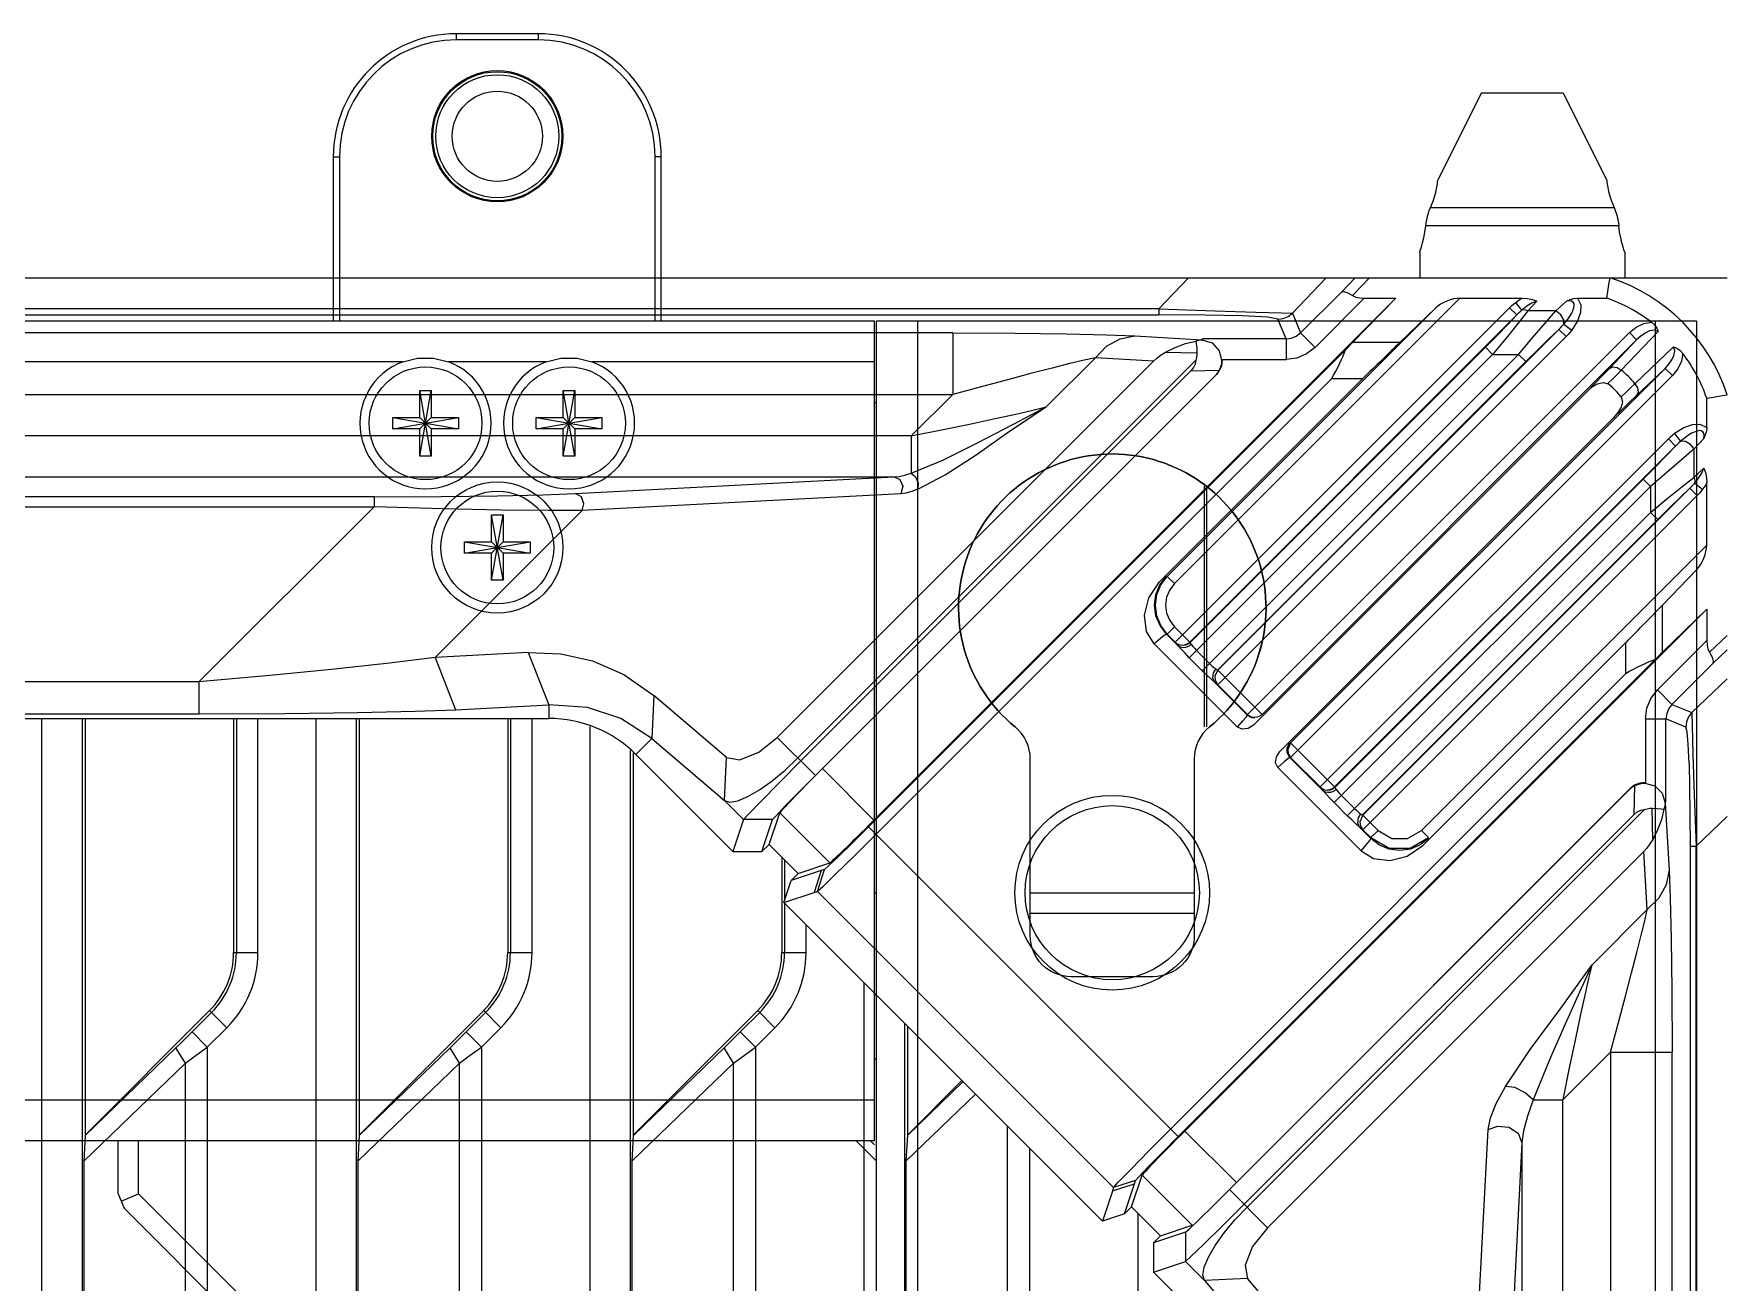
# Model space of a CAD drawing. Header units: millimetres. Extents: x -3132 to 28633, y 682 to 5849.
# Drawn here: x 23478.3 to 23560.6, y 5286.7 to 5347.6 of the extents above; entities that cross this region are included whole.
import ezdxf

# ---------------------------------------------------------------- set-up
doc = ezdxf.new("R2010")
doc.units = ezdxf.units.MM

# ---------------------------------------------------------------- blocks, each defined once
blk = doc.blocks.new('gf')
at = {"linetype": 'Continuous'}
for p, q in [((20246.792, 5517.434), (20244.667, 5513.184)), ((20250.792, 5517.434), (20246.792, 5517.434)), ((20250.792, 5517.434), (20252.917, 5513.184)), ((20244.316, 5511.857), (20253.271, 5511.857)), ((20253.501, 5510.962), (20244.086, 5510.962)), ((20244.165, 5511.416), (20244.17, 5511.434)), ((20253.417, 5511.432), (20253.421, 5511.416)), ((20243.792, 5509.684), (20243.792, 5508.434)), ((20253.792, 5509.684), (20253.792, 5508.434)), ((19758.792, 5508.434), (20258.792, 5508.434)), ((20231.064, 5506.913), (20232.51, 5508.434)), ((20239.22, 5508.434), (20237.577, 5506.706)), ((20239.967, 5507.727), (20240.639, 5508.434)), ((20241.345, 5508.434), (20240.519, 5507.565)), ((20239.967, 5507.727), (20237.978, 5505.738)), ((20240.276, 5507.702), (20240.519, 5507.564)), ((20231.064, 5506.913), (20147.104, 5506.913)), ((20217.168, 5481.975), (20242.627, 5507.434)), ((20231.064, 5506.913), (20231.064, 5506.621)), ((20244.562, 5506.95), (20231.478, 5493.866)), ((20245.75, 5507.434), (20231.829, 5493.514)), ((20231.867, 5490.662), (20248.173, 5506.968)), ((20237.577, 5506.706), (20237.978, 5505.738)), ((20241.087, 5507.434), (20238.685, 5505.032)), ((20240.518, 5505.271), (20242.627, 5507.434)), ((20240.866, 5507.448), (20241.087, 5507.434)), ((20241.087, 5507.434), (20242.627, 5507.434)), ((20244.562, 5506.95), (20242.821, 5505.271)), ((20245.75, 5507.434), (20248.783, 5507.434)), ((20248.173, 5506.968), (20248.524, 5506.617)), ((20248.765, 5506.847), (20248.472, 5507.232)), ((20249.499, 5507.288), (20249.059, 5506.813)), ((20250.437, 5506.813), (20249.059, 5506.813)), ((20250.437, 5506.813), (20250.948, 5507.288)), ((20251.489, 5507.434), (20252.913, 5507.434)), ((20147.104, 5506.621), (20231.026, 5506.621)), ((20232.57, 5490.662), (20248.524, 5506.617)), ((20250.58, 5505.914), (20233.949, 5489.283)), ((20237.272, 5505.446), (20236.871, 5506.414)), ((20250.58, 5505.914), (20250.931, 5505.562)), ((20250.82, 5506.164), (20251.203, 5505.867)), ((20221.017, 5505.74), (20146.696, 5505.74)), ((20221.017, 5505.74), (20221.017, 5502.742)), ((20229.9, 5505.596), (20233.158, 5505.407)), ((20246.992, 5505.043), (20232.58, 5490.631)), ((20233.224, 5505.446), (20233.158, 5505.407)), ((20237.272, 5505.446), (20233.224, 5505.446)), ((20233.949, 5488.58), (20250.931, 5505.562)), ((20235.393, 5487.135), (20254.018, 5505.76)), ((20236.097, 5487.135), (20254.37, 5505.408)), ((20237.272, 5505.446), (20237.272, 5504.446)), ((20238.685, 5505.032), (20237.978, 5505.738)), ((20242.821, 5505.271), (20240.518, 5505.271)), ((20246.992, 5505.043), (20247.344, 5504.692)), ((20253.044, 5504.011), (20254.37, 5505.408)), ((20255.42, 5505.813), (20253.621, 5503.93)), ((20254.018, 5505.76), (20254.37, 5505.408)), ((20254.288, 5503.263), (20256.171, 5505.062)), ((20230.785, 5504.344), (20212.451, 5486.01)), ((20213.452, 5485.009), (20232.862, 5504.418)), ((20216.907, 5481.653), (20240.167, 5504.913)), ((20225.56, 5502.127), (20227.966, 5504.532)), ((20230.808, 5504.367), (20227.966, 5504.532)), ((20231.394, 5504.802), (20232.924, 5504.777)), ((20232.55, 5489.898), (20247.344, 5504.692)), ((20233.185, 5489.263), (20248.614, 5504.692)), ((20233.918, 5489.293), (20248.965, 5504.34)), ((20234.166, 5504.446), (20237.272, 5504.446)), ((20247.344, 5504.692), (20248.614, 5504.692)), ((20248.614, 5504.692), (20248.965, 5504.34)), ((20232.628, 5503.888), (20213.601, 5484.86)), ((20214.308, 5484.153), (20233.874, 5503.719)), ((20233.873, 5503.705), (20214.655, 5484.487)), ((20239.482, 5503.496), (20217.273, 5481.287)), ((20231.092, 5493.592), (20240.996, 5503.496)), ((20232.628, 5503.888), (20234.014, 5503.921)), ((20233.842, 5503.687), (20233.873, 5503.705)), ((20255.766, 5504.012), (20237.493, 5485.739)), ((20237.493, 5485.035), (20256.118, 5503.66)), ((20240.996, 5503.496), (20239.482, 5503.496)), ((20255.766, 5504.012), (20254.369, 5502.686)), ((20255.766, 5504.012), (20256.118, 5503.66)), ((20150.618, 5502.742), (20221.017, 5502.742)), ((20218.988, 5500.713), (20221.017, 5502.742)), ((20251.956, 5502.882), (20235.685, 5486.611)), ((20257.792, 5501.131), (20257.792, 5502.555)), ((20236.969, 5485.327), (20253.24, 5501.598)), ((20218.988, 5500.713), (20151.789, 5500.713)), ((20218.988, 5500.713), (20218.988, 5498.895)), ((20238.938, 5483.591), (20255.92, 5500.573)), ((20239.641, 5483.591), (20256.272, 5500.222)), ((20255.92, 5500.573), (20256.272, 5500.222)), ((20256.522, 5500.462), (20256.225, 5500.845)), ((20257.646, 5500.59), (20257.171, 5500.079)), ((20257.171, 5498.701), (20257.171, 5500.079)), ((20153.021, 5498.715), (20218.155, 5498.715)), ((20202.604, 5497.906), (20218.155, 5498.715)), ((20254.698, 5498.607), (20239.651, 5483.56)), ((20254.698, 5498.607), (20255.05, 5498.256)), ((20257.171, 5498.701), (20257.646, 5499.141)), ((20257.792, 5495.392), (20257.792, 5498.426)), ((20192.777, 5497.751), (20154.69, 5497.751)), ((20192.777, 5497.751), (20192.777, 5497.252)), ((20218.477, 5497.893), (20202.926, 5497.084)), ((20239.621, 5482.827), (20255.05, 5498.256)), ((20256.975, 5498.166), (20241.02, 5482.212)), ((20241.02, 5481.509), (20257.326, 5497.815)), ((20255.05, 5498.256), (20255.05, 5496.986)), ((20256.975, 5498.166), (20257.326, 5497.815)), ((20257.205, 5498.407), (20257.59, 5498.114)), ((20154.725, 5497.252), (20192.777, 5497.252)), ((20184.239, 5488.714), (20192.777, 5497.252)), ((20195.754, 5489.912), (20202.926, 5497.084)), ((20240.256, 5482.192), (20255.05, 5496.986)), ((20255.05, 5496.986), (20255.401, 5496.634)), ((20240.989, 5482.222), (20255.401, 5496.634)), ((20243.872, 5481.472), (20257.792, 5495.392)), ((20231.829, 5493.514), (20231.478, 5493.866)), ((20255.629, 5492.463), (20257.308, 5494.204)), ((20257.792, 5492.269), (20232.333, 5466.81)), ((20255.629, 5490.16), (20255.629, 5492.463)), ((20255.629, 5490.16), (20257.792, 5492.269)), ((20257.792, 5492.269), (20257.792, 5490.729)), ((20232.007, 5490.481), (20231.437, 5491.051)), ((20231.478, 5491.051), (20231.829, 5491.403)), ((20231.478, 5491.051), (20231.867, 5490.662)), ((20231.829, 5491.403), (20232.57, 5490.662)), ((20230.841, 5490.573), (20234.897, 5486.516)), ((20232.57, 5490.662), (20232.58, 5490.631)), ((20232.898, 5490.246), (20233.533, 5489.611)), ((20253.853, 5490.638), (20243.95, 5480.734)), ((20253.853, 5489.124), (20253.853, 5490.638)), ((20255.39, 5488.327), (20257.792, 5490.729)), ((20257.849, 5490.317), (20257.923, 5490.161)), ((20257.923, 5490.161), (20258.792, 5490.987)), ((20258.792, 5490.281), (20258.085, 5489.609)), ((20200.305, 5490.149), (20195.754, 5489.912)), ((20195.754, 5489.912), (20196.756, 5487.358)), ((20200.305, 5490.149), (20201.307, 5487.595)), ((20255.271, 5489.809), (20232.011, 5466.549)), ((20233.185, 5489.263), (20232.55, 5489.898)), ((20256.096, 5487.62), (20258.085, 5489.609)), ((20258.113, 5489.732), (20258.085, 5489.609)), ((20184.239, 5488.714), (20107.512, 5488.714)), ((20184.239, 5488.714), (20184.239, 5487.161)), ((20231.645, 5466.915), (20253.853, 5489.124)), ((20235.393, 5487.094), (20233.765, 5488.722)), ((20233.918, 5489.293), (20233.949, 5489.283)), ((20233.949, 5489.283), (20236.097, 5487.135)), ((20233.949, 5488.58), (20235.393, 5487.135)), ((20257.064, 5487.219), (20258.792, 5488.862)), ((20206.431, 5488.062), (20206.335, 5485.963)), ((20209.97, 5485.033), (20206.431, 5488.062)), ((20256.096, 5487.62), (20255.39, 5488.327)), ((20107.512, 5487.161), (20184.239, 5487.161)), ((20107.512, 5486.934), (20201.307, 5486.934)), ((20176.563, 5486.934), (20176.563, 5263.348)), ((20178.556, 5264.414), (20178.556, 5486.934)), ((20178.701, 5466.63), (20178.701, 5486.934)), ((20185.928, 5486.934), (20185.928, 5475.518)), ((20186.062, 5486.934), (20186.062, 5475.518)), ((20187.116, 5475.518), (20187.116, 5486.934)), ((20189.933, 5486.934), (20189.933, 5263.348)), ((20191.926, 5264.414), (20191.926, 5486.934)), ((20192.071, 5466.63), (20192.071, 5486.934)), ((20196.756, 5487.358), (20201.307, 5487.595)), ((20199.298, 5486.934), (20199.298, 5475.518)), ((20199.432, 5486.934), (20199.432, 5475.518)), ((20200.486, 5475.518), (20200.486, 5486.934)), ((20201.307, 5487.595), (20201.307, 5486.934)), ((20254.804, 5486.914), (20255.804, 5486.914)), ((20254.804, 5486.914), (20254.804, 5483.808)), ((20255.804, 5482.866), (20255.804, 5486.914)), ((20256.772, 5486.513), (20255.804, 5486.914)), ((20256.096, 5487.62), (20257.064, 5487.219)), ((20203.303, 5486.546), (20203.303, 5343.916)), ((20205.296, 5345.909), (20205.296, 5485.372)), ((20205.55, 5485.177), (20206.335, 5485.963)), ((20206.335, 5485.963), (20209.874, 5482.933)), ((20212.451, 5486.01), (20214.308, 5484.153)), ((20237.493, 5485.739), (20239.641, 5483.591)), ((20205.441, 5466.63), (20205.441, 5485.26)), ((20210.289, 5480.437), (20205.55, 5485.177)), ((20209.874, 5482.933), (20209.97, 5485.033)), ((20214.655, 5484.487), (20217.168, 5481.975)), ((20236.874, 5484.539), (20240.931, 5480.483)), ((20239.078, 5483.41), (20237.452, 5485.035)), ((20237.493, 5485.035), (20238.938, 5483.591)), ((20254.246, 5482.256), (20254.28, 5483.657)), ((20209.874, 5482.933), (20210.81, 5481.998)), ((20254.045, 5483.485), (20234.511, 5463.95)), ((20234.845, 5464.297), (20254.063, 5483.515)), ((20240.256, 5482.192), (20239.621, 5482.827)), ((20239.641, 5483.591), (20239.651, 5483.56)), ((20239.969, 5483.175), (20240.604, 5482.54)), ((20254.063, 5483.515), (20254.045, 5483.485)), ((20255.765, 5482.8), (20255.804, 5482.866)), ((20255.765, 5482.8), (20255.954, 5479.542)), ((20210.81, 5481.998), (20210.289, 5480.437)), ((20212.224, 5481.998), (20210.81, 5481.998)), ((20211.704, 5480.438), (20212.224, 5481.998)), ((20212.057, 5480.791), (20212.571, 5482.332)), ((20212.571, 5482.332), (20215.012, 5479.891)), ((20235.226, 5463.235), (20254.246, 5482.256)), ((20254.762, 5482.49), (20235.367, 5463.094)), ((20240.989, 5482.222), (20241.02, 5482.212)), ((20241.02, 5482.212), (20241.761, 5481.472)), ((20255.16, 5481.036), (20255.135, 5482.558)), ((20258.792, 5482.152), (20257.271, 5480.706)), ((20232.011, 5466.549), (20216.907, 5481.653)), ((20241.409, 5481.079), (20240.836, 5481.651)), ((20241.02, 5481.509), (20241.409, 5481.12)), ((20241.761, 5481.472), (20241.409, 5481.12)), ((20244.224, 5481.12), (20243.872, 5481.472)), ((20210.289, 5480.437), (20211.704, 5480.438)), ((20212.057, 5480.791), (20211.704, 5480.438)), ((20213.471, 5479.377), (20212.057, 5480.791)), ((20236.368, 5462.093), (20254.702, 5480.427)), ((20254.89, 5477.608), (20254.725, 5480.45)), ((20256.979, 5480.706), (20257.271, 5480.706)), ((20256.979, 5480.668), (20256.979, 5396.746)), ((20257.271, 5396.746), (20257.271, 5480.706)), ((20212.668, 5480.18), (20212.668, 5475.518)), ((20212.802, 5480.046), (20212.802, 5478.039)), ((20214.589, 5479.516), (20213.121, 5479.026)), ((20213.471, 5479.377), (20215.012, 5479.891)), ((20214.592, 5479.519), (20214.244, 5478.44)), ((20214.411, 5478.496), (20214.758, 5479.574)), ((20214.758, 5479.574), (20214.592, 5479.519)), ((20212.774, 5477.952), (20213.121, 5479.026)), ((20213.121, 5479.026), (20213.471, 5479.377)), ((20212.774, 5477.952), (20214.242, 5478.442)), ((20228.31, 5462.416), (20212.774, 5477.952)), ((20212.802, 5477.952), (20212.802, 5475.518)), ((20214.244, 5478.44), (20214.411, 5478.496)), ((20214.411, 5478.496), (20228.854, 5464.053)), ((20254.89, 5477.608), (20252.184, 5474.902)), ((20213.856, 5475.518), (20213.856, 5476.87)), ((20185.928, 5475.518), (20187.116, 5475.518)), ((20199.298, 5475.518), (20200.486, 5475.518)), ((20212.668, 5475.518), (20213.856, 5475.518)), ((20216.673, 5474.053), (20216.673, 5357.286)), ((20184.757, 5472.69), (20178.701, 5466.63)), ((20184.852, 5472.595), (20183.901, 5471.645)), ((20185.597, 5471.85), (20184.757, 5472.69)), ((20198.127, 5472.69), (20192.071, 5466.63)), ((20198.222, 5472.595), (20197.271, 5471.645)), ((20198.967, 5471.85), (20198.127, 5472.69)), ((20211.497, 5472.69), (20205.441, 5466.63)), ((20211.592, 5472.595), (20210.641, 5471.645)), ((20212.337, 5471.85), (20211.497, 5472.69)), ((20183.901, 5471.645), (20184.646, 5470.9)), ((20184.646, 5470.9), (20185.597, 5471.85)), ((20197.271, 5471.645), (20198.016, 5470.9)), ((20198.016, 5470.9), (20198.967, 5471.85)), ((20210.641, 5471.645), (20211.386, 5470.9)), ((20211.386, 5470.9), (20212.337, 5471.85)), ((20218.666, 5359.279), (20218.666, 5472.061)), ((20218.811, 5466.63), (20218.811, 5471.915)), ((20183.115, 5470.872), (20178.688, 5466.597)), ((20183.577, 5470.127), (20183.115, 5470.872)), ((20184.646, 5470.9), (20184.646, 5433.756)), ((20196.485, 5470.872), (20192.058, 5466.597)), ((20196.947, 5470.127), (20196.485, 5470.872)), ((20198.016, 5470.9), (20198.016, 5433.756)), ((20209.855, 5470.872), (20205.428, 5466.597)), ((20210.317, 5470.127), (20209.855, 5470.872)), ((20211.386, 5470.9), (20211.386, 5433.756)), ((20253.1, 5470.659), (20250.771, 5468.33)), ((20253.1, 5470.659), (20256.098, 5470.659)), ((20253.1, 5470.659), (20253.1, 5400.26)), ((20256.098, 5396.338), (20256.098, 5470.659)), ((20178.616, 5465.336), (20183.577, 5470.127)), ((20183.577, 5434.529), (20183.577, 5470.127)), ((20191.986, 5465.336), (20196.947, 5470.127)), ((20196.947, 5434.529), (20196.947, 5470.127)), ((20205.356, 5465.336), (20210.317, 5470.127)), ((20210.317, 5434.529), (20210.317, 5470.127)), ((20221.51, 5469.216), (20218.798, 5466.597)), ((20221.453, 5469.274), (20218.811, 5466.63)), ((20218.726, 5465.336), (20222.117, 5468.61)), ((20249.332, 5468.33), (20250.771, 5468.33)), ((20250.771, 5401.605), (20250.771, 5468.33)), ((20178.685, 5466.599), (20178.616, 5465.336)), ((20192.055, 5466.599), (20191.986, 5465.336)), ((20205.425, 5466.599), (20205.356, 5465.336)), ((20218.795, 5466.599), (20218.726, 5465.336)), ((20223.687, 5434.529), (20223.687, 5467.039)), ((20232.333, 5466.81), (20234.845, 5464.297)), ((20246.326, 5451.452), (20247.128, 5466.877)), ((20224.756, 5465.97), (20224.756, 5433.756)), ((20248.772, 5466.232), (20247.97, 5450.807)), ((20248.772, 5466.232), (20248.772, 5402.836)), ((20178.616, 5465.336), (20178.616, 5439.32)), ((20191.986, 5465.336), (20191.986, 5439.32)), ((20205.356, 5465.336), (20205.356, 5439.32)), ((20218.726, 5465.336), (20218.726, 5439.32)), ((20228.8, 5463.884), (20228.31, 5462.416)), ((20228.798, 5463.886), (20229.877, 5464.234)), ((20228.854, 5464.053), (20228.798, 5463.886)), ((20229.932, 5464.4), (20228.854, 5464.053)), ((20229.384, 5462.763), (20229.874, 5464.231)), ((20229.735, 5463.113), (20230.249, 5464.654)), ((20229.877, 5464.234), (20229.932, 5464.4)), ((20230.249, 5464.654), (20232.69, 5462.213)), ((20234.511, 5463.95), (20236.368, 5462.093)), ((20229.735, 5463.113), (20229.384, 5462.763)), ((20231.149, 5461.699), (20229.735, 5463.113)), ((20229.384, 5462.763), (20228.31, 5462.416)), ((20230.043, 5462.805), (20230.043, 5370.656)), ((20232.363, 5461.873), (20230.803, 5461.353)), ((20230.803, 5461.353), (20231.149, 5461.699)), ((20231.149, 5461.699), (20232.69, 5462.213)), ((20232.363, 5461.873), (20232.363, 5460.444)), ((20230.803, 5461.353), (20230.803, 5459.924)), ((20230.803, 5459.924), (20232.363, 5460.444)), ((20235.535, 5455.192), (20230.803, 5459.924)), ((20232.363, 5460.444), (20233.291, 5459.516)), ((20235.391, 5459.612), (20233.291, 5459.516)), ((20233.291, 5459.516), (20236.612, 5455.636)), ((20238.712, 5455.732), (20235.391, 5459.612))]:
    blk.add_line(p, q, dxfattribs=at)
for points in [[(20244.316, 5511.857), (20244.44, 5512.166), (20244.529, 5512.435), (20244.589, 5512.664), (20244.628, 5512.863), (20244.651, 5513.016), (20244.662, 5513.123), (20244.667, 5513.178), (20244.667, 5513.184)], [(20252.917, 5513.184), (20252.918, 5513.175), (20252.924, 5513.113), (20252.937, 5512.995), (20252.963, 5512.834), (20253.004, 5512.636), (20253.063, 5512.417), (20253.149, 5512.16), (20253.271, 5511.857)], [(20244.17, 5511.434), (20244.211, 5511.577), (20244.259, 5511.718), (20244.316, 5511.857)], [(20253.271, 5511.857), (20253.328, 5511.717), (20253.376, 5511.576), (20253.417, 5511.432)], [(20243.792, 5509.684), (20243.802, 5509.712), (20243.831, 5509.798), (20243.876, 5509.94), (20243.932, 5510.135), (20243.992, 5510.378), (20244.046, 5510.659), (20244.086, 5510.962)], [(20244.086, 5510.962), (20244.105, 5511.114), (20244.131, 5511.264), (20244.165, 5511.416)], [(20253.421, 5511.416), (20253.456, 5511.264), (20253.482, 5511.114), (20253.501, 5510.962)], [(20253.792, 5509.684), (20253.754, 5509.798), (20253.709, 5509.94), (20253.653, 5510.136), (20253.594, 5510.38), (20253.541, 5510.658), (20253.501, 5510.962)], [(20252.913, 5507.434), (20252.969, 5507.765), (20253.023, 5508.098), (20253.077, 5508.434)], [(20239.967, 5507.727), (20240.09, 5507.755), (20240.276, 5507.702)], [(20240.519, 5507.565), (20240.675, 5507.491), (20240.866, 5507.448)], [(20231.064, 5506.913), (20233.795, 5506.817), (20235.793, 5506.752), (20237.048, 5506.715), (20237.577, 5506.706)], [(20236.871, 5506.414), (20237.128, 5506.447), (20237.369, 5506.547), (20237.577, 5506.706)], [(20249.059, 5506.813), (20248.588, 5506.214), (20248.004, 5505.492), (20247.344, 5504.692)], [(20248.173, 5506.968), (20248.27, 5507.062), (20248.37, 5507.15), (20248.472, 5507.232)], [(20248.472, 5507.232), (20248.575, 5507.307), (20248.68, 5507.375), (20248.784, 5507.434)], [(20248.765, 5506.847), (20248.684, 5506.773), (20248.604, 5506.696), (20248.524, 5506.617)], [(20248.614, 5504.692), (20249.284, 5505.488), (20249.906, 5506.21), (20250.437, 5506.813)], [(20249.499, 5507.288), (20249.255, 5507.192), (20249.009, 5507.039), (20248.765, 5506.847)], [(20249.059, 5506.813), (20248.963, 5506.848), (20248.872, 5506.862), (20248.765, 5506.847)], [(20248.783, 5507.434), (20249.045, 5507.418), (20249.288, 5507.37), (20249.499, 5507.288)], [(20250.82, 5506.164), (20250.813, 5506.372), (20250.673, 5506.617), (20250.437, 5506.813)], [(20250.82, 5506.164), (20251.034, 5506.429), (20251.204, 5506.696), (20251.314, 5506.961)], [(20250.948, 5507.288), (20251.122, 5507.364), (20251.303, 5507.416), (20251.489, 5507.434)], [(20251.281, 5507.246), (20251.2, 5507.296), (20251.109, 5507.31), (20250.952, 5507.292)], [(20251.489, 5507.434), (20251.642, 5507.105), (20251.63, 5506.74), (20251.489, 5506.324), (20251.203, 5505.867)], [(20251.314, 5506.961), (20251.332, 5507.076), (20251.324, 5507.165), (20251.281, 5507.246)], [(20236.871, 5506.414), (20236.385, 5506.505), (20235.135, 5506.57), (20233.326, 5506.608), (20231.026, 5506.621)], [(20246.992, 5505.043), (20247.562, 5505.618), (20248.081, 5506.151), (20248.524, 5506.617)], [(20250.58, 5505.914), (20250.095, 5505.451), (20249.548, 5504.918), (20248.965, 5504.34)], [(20250.58, 5505.914), (20250.663, 5505.996), (20250.743, 5506.079), (20250.82, 5506.164)], [(20251.203, 5505.867), (20251.118, 5505.763), (20251.027, 5505.661), (20250.931, 5505.562)], [(20254.018, 5505.76), (20254.353, 5506.029), (20254.72, 5506.203), (20255.093, 5506.267)], [(20255.42, 5505.813), (20255.224, 5505.877), (20255.003, 5505.836), (20254.785, 5505.735), (20254.573, 5505.59), (20254.37, 5505.408)], [(20255.093, 5506.267), (20255.243, 5506.129), (20255.355, 5505.973), (20255.42, 5505.813)], [(20221.017, 5505.74), (20224.035, 5505.728), (20226.539, 5505.698), (20228.515, 5505.653), (20229.9, 5505.596)], [(20227.966, 5504.532), (20228.514, 5505.094), (20229.175, 5505.459), (20229.9, 5505.596)], [(20231.394, 5504.802), (20231.866, 5505.037), (20232.36, 5505.222), (20232.868, 5505.342)], [(20232.868, 5505.342), (20232.961, 5505.374), (20233.054, 5505.396), (20233.148, 5505.407)], [(20232.868, 5505.342), (20232.892, 5505.208), (20232.911, 5505.014), (20232.924, 5504.777)], [(20233.159, 5505.408), (20233.659, 5505.255), (20234.008, 5504.874), (20234.128, 5504.391)], [(20237.272, 5505.446), (20237.53, 5505.48), (20237.771, 5505.58), (20237.978, 5505.738)], [(20238.685, 5505.032), (20238.271, 5504.714), (20237.789, 5504.514), (20237.272, 5504.446)], [(20255.766, 5504.012), (20255.948, 5504.214), (20256.093, 5504.426), (20256.194, 5504.644), (20256.235, 5504.865), (20256.171, 5505.062)], [(20256.171, 5505.062), (20256.335, 5504.995), (20256.491, 5504.882), (20256.625, 5504.735)], [(20227.966, 5504.532), (20227.421, 5504.41), (20226.718, 5504.241), (20225.868, 5504.026), (20224.876, 5503.771), (20223.741, 5503.475), (20222.458, 5503.133), (20221.017, 5502.742)], [(20230.785, 5504.344), (20230.967, 5504.512), (20231.17, 5504.664), (20231.394, 5504.802)], [(20232.868, 5504.425), (20232.836, 5504.214), (20232.757, 5504.046), (20232.628, 5503.888)], [(20232.924, 5504.777), (20232.92, 5504.662), (20232.9, 5504.542), (20232.862, 5504.418)], [(20233.873, 5503.705), (20234.029, 5503.907), (20234.133, 5504.158), (20234.166, 5504.446)], [(20234.128, 5504.391), (20234.116, 5504.229), (20234.078, 5504.071), (20233.991, 5503.88)], [(20256.625, 5504.735), (20256.56, 5504.362), (20256.387, 5503.995), (20256.118, 5503.66)], [(20234.014, 5503.921), (20233.981, 5503.863), (20233.937, 5503.797), (20233.874, 5503.719)], [(20251.956, 5502.882), (20252.349, 5503.287), (20252.714, 5503.665), (20253.044, 5504.011)], [(20253.621, 5503.93), (20253.421, 5503.719), (20253.208, 5503.496), (20252.962, 5503.278)], [(20253.044, 5504.011), (20253.208, 5504.084), (20253.417, 5504.055), (20253.621, 5503.93)], [(20251.956, 5502.882), (20252.21, 5503.104), (20252.47, 5503.259), (20252.736, 5503.33), (20252.981, 5503.262)], [(20253.62, 5502.625), (20253.416, 5502.858), (20253.197, 5503.076), (20252.981, 5503.262)], [(20254.369, 5502.686), (20254.023, 5502.356), (20253.645, 5501.991), (20253.24, 5501.598)], [(20253.62, 5502.625), (20253.689, 5502.379), (20253.618, 5502.112), (20253.462, 5501.853), (20253.24, 5501.598)], [(20253.62, 5502.625), (20253.854, 5502.85), (20254.077, 5503.063), (20254.288, 5503.263)], [(20254.288, 5503.263), (20254.413, 5503.059), (20254.442, 5502.85), (20254.369, 5502.686)], [(20257.792, 5502.555), (20258.123, 5502.611), (20258.456, 5502.665), (20258.792, 5502.719)], [(20218.988, 5498.895), (20220.52, 5499.527), (20222.224, 5500.371), (20223.979, 5501.295), (20225.56, 5502.127)], [(20218.988, 5500.713), (20220.544, 5501.027), (20221.905, 5501.31), (20223.084, 5501.563), (20224.088, 5501.783), (20224.915, 5501.972), (20225.56, 5502.127)], [(20219.311, 5498.119), (20220.646, 5498.813), (20222.15, 5499.797), (20223.782, 5500.94), (20225.56, 5502.127)], [(20256.225, 5500.845), (20256.68, 5501.13), (20257.095, 5501.272), (20257.461, 5501.284), (20257.792, 5501.131)], [(20257.319, 5500.956), (20257.055, 5500.847), (20256.787, 5500.676), (20256.522, 5500.462)], [(20257.604, 5500.923), (20257.524, 5500.966), (20257.434, 5500.974), (20257.319, 5500.956)], [(20257.65, 5500.594), (20257.668, 5500.75), (20257.654, 5500.842), (20257.604, 5500.923)], [(20257.792, 5501.131), (20257.773, 5500.945), (20257.722, 5500.764), (20257.646, 5500.59)], [(20254.698, 5498.607), (20255.276, 5499.19), (20255.809, 5499.737), (20256.272, 5500.222)], [(20257.171, 5500.079), (20256.568, 5499.547), (20255.845, 5498.926), (20255.05, 5498.256)], [(20255.92, 5500.573), (20256.019, 5500.669), (20256.121, 5500.76), (20256.225, 5500.845)], [(20256.522, 5500.462), (20256.437, 5500.385), (20256.354, 5500.305), (20256.272, 5500.222)], [(20257.171, 5500.079), (20256.994, 5500.299), (20256.75, 5500.448), (20256.522, 5500.462)], [(20218.155, 5498.715), (20218.4, 5498.742), (20218.68, 5498.803), (20218.988, 5498.895)], [(20218.155, 5498.715), (20218.423, 5498.59), (20218.567, 5498.267), (20218.477, 5497.893)], [(20218.988, 5498.895), (20219.194, 5498.725), (20219.327, 5498.435), (20219.311, 5498.119)], [(20255.05, 5496.986), (20255.852, 5497.648), (20256.575, 5498.232), (20257.171, 5498.701)], [(20257.205, 5498.407), (20257.22, 5498.513), (20257.206, 5498.604), (20257.171, 5498.701)], [(20257.205, 5498.407), (20257.397, 5498.65), (20257.549, 5498.896), (20257.646, 5499.141)], [(20257.792, 5498.426), (20257.733, 5498.322), (20257.665, 5498.217), (20257.59, 5498.114)], [(20257.646, 5499.141), (20257.728, 5498.929), (20257.776, 5498.686), (20257.792, 5498.425)], [(20192.777, 5497.751), (20196.047, 5497.764), (20198.805, 5497.797), (20201.016, 5497.845), (20202.604, 5497.906)], [(20202.926, 5497.084), (20203.019, 5497.408), (20202.902, 5497.746), (20202.604, 5497.906)], [(20219.311, 5498.119), (20218.999, 5498.002), (20218.719, 5497.926), (20218.477, 5497.893)], [(20256.975, 5498.166), (20256.51, 5497.723), (20255.976, 5497.204), (20255.401, 5496.634)], [(20256.975, 5498.166), (20257.054, 5498.246), (20257.131, 5498.326), (20257.205, 5498.407)], [(20257.59, 5498.114), (20257.508, 5498.012), (20257.42, 5497.912), (20257.326, 5497.815)], [(20202.926, 5497.084), (20201.281, 5497.074), (20198.99, 5497.098), (20196.138, 5497.156), (20192.777, 5497.252)], [(20230.841, 5490.573), (20230.468, 5491.181), (20230.367, 5491.971), (20230.568, 5492.815), (20231.092, 5493.592)], [(20230.855, 5492.458), (20230.921, 5492.969), (20231.119, 5493.45), (20231.437, 5493.866)], [(20230.895, 5492.458), (20230.963, 5492.973), (20231.161, 5493.453), (20231.478, 5493.866)], [(20231.829, 5493.514), (20231.592, 5493.204), (20231.443, 5492.844), (20231.392, 5492.458)], [(20231.437, 5491.051), (20231.122, 5491.462), (20230.923, 5491.939), (20230.855, 5492.458)], [(20231.478, 5491.051), (20231.161, 5491.463), (20230.963, 5491.943), (20230.895, 5492.458)], [(20231.392, 5492.458), (20231.443, 5492.072), (20231.592, 5491.712), (20231.829, 5491.403)], [(20231.437, 5491.051), (20231.345, 5491.001), (20231.142, 5490.839), (20230.841, 5490.573)], [(20232.229, 5490.486), (20232.101, 5490.502), (20231.981, 5490.552), (20231.877, 5490.631)], [(20232.007, 5490.481), (20231.938, 5490.556), (20231.894, 5490.606), (20231.877, 5490.631)], [(20232.359, 5490.396), (20232.228, 5490.386), (20232.107, 5490.415), (20232.007, 5490.481)], [(20232.55, 5489.898), (20232.34, 5490.115), (20232.156, 5490.316), (20232.007, 5490.481)], [(20232.218, 5490.517), (20232.363, 5490.538), (20232.474, 5490.588), (20232.57, 5490.662)], [(20232.58, 5490.631), (20232.478, 5490.553), (20232.358, 5490.503), (20232.229, 5490.486)], [(20232.64, 5490.551), (20232.555, 5490.481), (20232.46, 5490.429), (20232.359, 5490.396)], [(20232.58, 5490.631), (20232.587, 5490.617), (20232.607, 5490.59), (20232.64, 5490.551)], [(20232.64, 5490.551), (20232.709, 5490.464), (20232.796, 5490.357), (20232.898, 5490.246)], [(20257.792, 5490.729), (20257.806, 5490.509), (20257.849, 5490.317)], [(20195.754, 5489.912), (20193.525, 5489.637), (20190.698, 5489.325), (20187.69, 5489.033), (20184.239, 5488.714)], [(20200.305, 5490.149), (20201.884, 5490.088), (20203.438, 5489.737), (20204.964, 5489.078), (20206.431, 5488.062)], [(20233.533, 5489.611), (20233.644, 5489.509), (20233.751, 5489.423), (20233.838, 5489.353)], [(20257.922, 5490.161), (20258.06, 5489.918), (20258.113, 5489.732)], [(20233.768, 5488.72), (20233.603, 5488.87), (20233.401, 5489.054), (20233.185, 5489.263)], [(20233.838, 5489.353), (20233.709, 5489.155), (20233.676, 5488.92), (20233.768, 5488.72)], [(20233.918, 5488.59), (20233.891, 5488.609), (20233.836, 5488.657), (20233.765, 5488.722)], [(20233.949, 5488.58), (20233.823, 5488.792), (20233.812, 5489.02), (20233.949, 5489.283)], [(20233.838, 5489.353), (20233.877, 5489.32), (20233.904, 5489.3), (20233.918, 5489.293)], [(20254.804, 5486.914), (20254.872, 5487.431), (20255.072, 5487.913), (20255.39, 5488.327)], [(20184.239, 5487.161), (20188.436, 5487.178), (20191.965, 5487.221), (20194.783, 5487.283), (20196.756, 5487.358)], [(20206.335, 5485.963), (20204.818, 5486.926), (20203.2, 5487.464), (20201.307, 5487.595)], [(20234.897, 5486.516), (20235.169, 5486.812), (20235.337, 5487.009), (20235.393, 5487.094)], [(20235.393, 5487.135), (20235.504, 5487.052), (20235.621, 5487.005), (20235.745, 5486.99)], [(20235.745, 5486.949), (20235.617, 5486.965), (20235.497, 5487.015), (20235.393, 5487.094)], [(20235.745, 5486.99), (20235.882, 5487.009), (20235.998, 5487.058), (20236.097, 5487.135)], [(20256.096, 5487.62), (20255.938, 5487.413), (20255.838, 5487.172), (20255.804, 5486.914)], [(20257.064, 5487.219), (20256.906, 5487.013), (20256.806, 5486.773), (20256.772, 5486.513)], [(20257.064, 5487.219), (20257.075, 5486.589), (20257.117, 5485.185), (20257.183, 5483.21), (20257.271, 5480.706)], [(20235.685, 5486.611), (20235.42, 5486.44), (20235.134, 5486.404), (20234.897, 5486.516)], [(20256.929, 5484.741), (20256.888, 5485.687), (20256.835, 5486.289), (20256.772, 5486.513)], [(20209.97, 5485.033), (20210.63, 5484.912), (20211.544, 5485.288), (20212.451, 5486.01)], [(20236.874, 5484.539), (20236.762, 5484.776), (20236.798, 5485.062), (20236.969, 5485.327)], [(20237.452, 5485.035), (20237.321, 5485.268), (20237.319, 5485.497), (20237.452, 5485.739)], [(20237.493, 5485.739), (20237.349, 5485.424), (20237.379, 5485.212), (20237.493, 5485.035)], [(20209.874, 5482.933), (20210.138, 5482.853), (20210.527, 5482.917), (20211.017, 5483.124), (20211.582, 5483.454), (20212.197, 5483.892), (20212.827, 5484.419), (20213.452, 5485.009)], [(20213.601, 5484.86), (20212.56, 5483.815), (20211.65, 5482.888), (20211.034, 5482.25), (20210.81, 5481.998)], [(20237.452, 5485.035), (20237.367, 5484.98), (20237.17, 5484.811), (20236.874, 5484.539)], [(20256.929, 5484.741), (20256.956, 5483.627), (20256.973, 5482.259), (20256.979, 5480.668)], [(20214.308, 5484.153), (20213.513, 5483.352), (20212.84, 5482.664), (20212.391, 5482.192), (20212.224, 5481.998)], [(20254.804, 5483.808), (20254.522, 5483.777), (20254.27, 5483.674), (20254.063, 5483.515)], [(20254.28, 5483.657), (20254.429, 5483.72), (20254.587, 5483.758), (20254.769, 5483.771)], [(20254.769, 5483.771), (20255.252, 5483.64), (20255.616, 5483.297), (20255.766, 5482.802)], [(20239.3, 5483.415), (20239.172, 5483.431), (20239.052, 5483.48), (20238.948, 5483.56)], [(20239.078, 5483.41), (20239.009, 5483.485), (20238.965, 5483.535), (20238.948, 5483.56)], [(20239.43, 5483.325), (20239.299, 5483.315), (20239.178, 5483.344), (20239.078, 5483.41)], [(20239.621, 5482.827), (20239.411, 5483.043), (20239.227, 5483.245), (20239.078, 5483.41)], [(20239.289, 5483.446), (20239.418, 5483.463), (20239.538, 5483.512), (20239.641, 5483.591)], [(20239.651, 5483.56), (20239.549, 5483.482), (20239.429, 5483.432), (20239.3, 5483.415)], [(20239.711, 5483.48), (20239.626, 5483.41), (20239.531, 5483.358), (20239.43, 5483.325)], [(20239.651, 5483.56), (20239.658, 5483.546), (20239.678, 5483.519), (20239.711, 5483.48)], [(20239.711, 5483.48), (20239.781, 5483.393), (20239.867, 5483.286), (20239.969, 5483.175)], [(20240.839, 5481.649), (20240.674, 5481.799), (20240.472, 5481.983), (20240.256, 5482.192)], [(20240.604, 5482.54), (20240.715, 5482.438), (20240.823, 5482.351), (20240.909, 5482.282)], [(20240.909, 5482.282), (20240.78, 5482.084), (20240.747, 5481.849), (20240.839, 5481.649)], [(20241.02, 5482.212), (20240.876, 5481.897), (20240.906, 5481.685), (20241.02, 5481.509)], [(20240.909, 5482.282), (20240.948, 5482.249), (20240.975, 5482.229), (20240.989, 5482.222)], [(20254.246, 5482.256), (20254.404, 5482.384), (20254.576, 5482.465), (20254.763, 5482.491)], [(20254.762, 5482.49), (20254.891, 5482.531), (20255.016, 5482.554), (20255.135, 5482.558)], [(20255.135, 5482.558), (20255.37, 5482.544), (20255.564, 5482.525), (20255.698, 5482.502)], [(20255.698, 5482.502), (20255.578, 5481.997), (20255.394, 5481.505), (20255.16, 5481.036)], [(20255.766, 5482.786), (20255.754, 5482.691), (20255.731, 5482.596), (20255.698, 5482.502)], [(20217.273, 5481.287), (20216.21, 5480.229), (20215.298, 5479.332), (20214.667, 5478.725), (20214.411, 5478.496)], [(20214.758, 5479.574), (20214.956, 5479.745), (20215.432, 5480.198), (20216.118, 5480.869), (20216.907, 5481.653)], [(20240.989, 5481.519), (20240.963, 5481.538), (20240.907, 5481.586), (20240.836, 5481.651)], [(20241.761, 5481.472), (20242.433, 5481.084), (20243.199, 5481.084), (20243.872, 5481.472)], [(20240.931, 5480.483), (20241.197, 5480.784), (20241.359, 5480.987), (20241.409, 5481.079)], [(20240.931, 5480.483), (20241.54, 5480.109), (20242.331, 5480.009), (20243.177, 5480.211), (20243.95, 5480.734)], [(20241.409, 5481.12), (20242.302, 5480.604), (20243.332, 5480.605), (20244.224, 5481.12)], [(20242.816, 5480.497), (20242.305, 5480.563), (20241.825, 5480.761), (20241.409, 5481.079)], [(20244.224, 5481.079), (20243.813, 5480.764), (20243.335, 5480.565), (20242.816, 5480.497)], [(20255.16, 5481.036), (20255.022, 5480.812), (20254.87, 5480.609), (20254.702, 5480.427)], [(20255.954, 5479.542), (20255.82, 5478.826), (20255.458, 5478.164), (20254.89, 5477.608)], [(20255.954, 5479.542), (20256.011, 5478.162), (20256.056, 5476.189), (20256.086, 5473.685), (20256.098, 5470.659)], [(20253.1, 5470.659), (20253.491, 5472.1), (20253.833, 5473.383), (20254.129, 5474.519), (20254.384, 5475.51), (20254.599, 5476.36), (20254.768, 5477.063), (20254.89, 5477.608)], [(20247.967, 5468.975), (20249.181, 5470.791), (20250.638, 5472.758), (20252.184, 5474.902)], [(20252.184, 5474.902), (20251.578, 5473.575), (20250.879, 5472.027), (20250.119, 5470.279), (20249.332, 5468.33)], [(20252.184, 5474.902), (20252.03, 5474.257), (20251.841, 5473.43), (20251.621, 5472.426), (20251.368, 5471.247), (20251.085, 5469.886), (20250.771, 5468.33)], [(20183.901, 5471.645), (20183.631, 5471.376), (20183.369, 5471.118), (20183.115, 5470.872)], [(20197.271, 5471.645), (20197.001, 5471.376), (20196.739, 5471.118), (20196.485, 5470.872)], [(20210.641, 5471.645), (20210.371, 5471.376), (20210.109, 5471.118), (20209.855, 5470.872)], [(20183.577, 5470.127), (20183.927, 5470.377), (20184.284, 5470.634), (20184.646, 5470.9)], [(20196.947, 5470.127), (20197.297, 5470.377), (20197.654, 5470.634), (20198.016, 5470.9)], [(20210.317, 5470.127), (20210.667, 5470.377), (20211.024, 5470.634), (20211.386, 5470.9)], [(20247.128, 5466.877), (20247.241, 5467.445), (20247.525, 5468.158), (20247.967, 5468.975)], [(20249.332, 5468.33), (20248.94, 5468.68), (20248.432, 5468.927), (20247.967, 5468.975)], [(20249.332, 5468.33), (20249.045, 5467.539), (20248.853, 5466.825), (20248.772, 5466.232)], [(20178.702, 5466.629), (20178.696, 5466.62), (20178.691, 5466.609), (20178.685, 5466.599)], [(20192.072, 5466.629), (20192.066, 5466.62), (20192.061, 5466.609), (20192.055, 5466.599)], [(20205.442, 5466.629), (20205.436, 5466.62), (20205.431, 5466.609), (20205.425, 5466.599)], [(20218.812, 5466.629), (20218.806, 5466.62), (20218.801, 5466.609), (20218.795, 5466.599)], [(20228.854, 5464.053), (20229.083, 5464.31), (20229.691, 5464.94), (20230.588, 5465.853), (20231.645, 5466.915)], [(20232.011, 5466.549), (20231.218, 5465.751), (20230.547, 5465.065), (20230.099, 5464.594), (20229.932, 5464.4)], [(20247.128, 5466.877), (20247.602, 5467.053), (20248.133, 5467.001), (20248.585, 5466.704), (20248.772, 5466.232)], [(20232.363, 5461.873), (20232.561, 5462.044), (20233.038, 5462.497), (20233.722, 5463.167), (20234.511, 5463.95)], [(20232.363, 5460.444), (20232.613, 5460.666), (20233.247, 5461.278), (20234.174, 5462.188), (20235.226, 5463.235)], [(20233.291, 5459.516), (20233.211, 5459.78), (20233.275, 5460.169), (20233.482, 5460.659), (20233.812, 5461.224), (20234.251, 5461.839), (20234.777, 5462.47), (20235.367, 5463.094)], [(20236.368, 5462.093), (20235.636, 5461.169), (20235.269, 5460.267), (20235.391, 5459.612)]]:
    blk.add_lwpolyline(points, dxfattribs=at)
for radius in [4.75, 4.25]:
    blk.add_circle((20228.792, 5478.434), radius, dxfattribs=at)
for centre, radius, start, end in [((20250.307, 5499.949), 8.926, 18.08173, 71.91827), ((20250.307, 5499.949), 7.926, 52.85836, 70.80134), ((20250.307, 5499.949), 7.926, 19.19866, 37.14164), ((20250.307, 5499.949), 5.18, 39.7786, 50.2214), ((20201.307, 5480.934), 6, 45, 90), ((20181.928, 5475.518), 4, 314.99932, 360), ((20181.928, 5475.518), 4.134, 315, 0), ((20181.928, 5475.518), 5.188, 315, 360), ((20195.298, 5475.518), 4, 314.99932, 360), ((20195.298, 5475.518), 4.134, 315, 0), ((20195.298, 5475.518), 5.188, 315, 360), ((20208.668, 5475.518), 4, 314.99932, 360), ((20208.668, 5475.518), 4.134, 315, 0), ((20208.668, 5475.518), 5.188, 315, 360)]:
    blk.add_arc(centre, radius, start, end, dxfattribs=at)
for centre, major_axis, ratio, start_param, end_param in [((20245.252, 5506.937), (0.85, 0.352), 0.414214, 0.785398, 2.330015), ((20234.747, 5499.64), (7.966, 7.964), 0.012341, -0.834897, -0.773054), ((20237.398, 5499.64), (7.968, 7.963), 0.01851, 0.803919, 1.083956), ((20230.526, 5499.64), (9.588, 7.358), 0.317791, -0.672826, -0.454631), ((20257.294, 5494.894), (0.352, 0.85), 0.414214, -2.330015, -0.785398), ((20249.998, 5487.04), (7.963, 7.968), 0.01851, -1.083956, -0.803919), ((20249.998, 5480.168), (7.358, 9.588), 0.317791, 0.454631, 0.672826), ((20249.998, 5484.389), (7.964, 7.966), 0.012341, 0.773054, 0.834897), ((20214.692, 5484.45), (2.121, 2.121), 0.017455, 1.570796, 3.106686), ((20254.717, 5482.717), (-0.098, 1.041), 0.933301, 0.363381, 0.657387), ((20217.131, 5482.012), (2.121, 2.121), 0.017455, -3.106686, -1.570796), ((20232.37, 5466.773), (2.121, 2.121), 0.017455, -4.712389, -3.176499)]:
    blk.add_ellipse(centre, major_axis=major_axis, ratio=ratio, start_param=start_param, end_param=end_param, dxfattribs=at)
blk = doc.blocks.new('*U110')
blk.add_blockref('gf', (-20008.792, -5261.934))
blk = doc.blocks.new('*U111')
at = {"color": 0, "linetype": 'ByBlock', "lineweight": -2, "transparency": 16777216}
blk.add_blockref('*U110', (0, 0), dxfattribs=at)
blk = doc.blocks.new('tgjn')
at = {"color": 114, "linetype": 'Continuous', "true_color": 0x139b48}
for p, q in [((19948.966, 7286.16), (19948.966, 7285.86)), ((19952.966, 7286.16), (19948.966, 7286.16)), ((19952.966, 7285.86), (19948.966, 7285.86)), ((19952.966, 7286.16), (19952.966, 7285.86)), ((19942.966, 7280.16), (19942.966, 7272.16)), ((19942.966, 7280.16), (19943.266, 7280.16)), ((19943.266, 7280.16), (19943.266, 7272.16)), ((19958.666, 7272.16), (19958.666, 7280.16)), ((19958.966, 7280.16), (19958.666, 7280.16)), ((19958.966, 7272.16), (19958.966, 7280.16)), ((19552.566, 7272.16), (19969.366, 7272.16)), ((19969.366, 7232.16), (19969.366, 7272.16)), ((19969.466, 6775.16), (19969.466, 7272.16)), ((19969.466, 7272.16), (20009.466, 7272.16)), ((19971.466, 7272.16), (19971.466, 6775.16)), ((20007.466, 7218.273), (20007.466, 7272.16)), ((20009.466, 7272.16), (20009.466, 6775.16)), ((19946.353, 7270.16), (19575.58, 7270.16)), ((19953.353, 7270.16), (19948.58, 7270.16)), ((19969.366, 7270.16), (19955.58, 7270.16)), ((19947.186, 7265.56), (19947.746, 7268.76)), ((19947.186, 7267.44), (19947.186, 7268.76)), ((19947.746, 7265.56), (19947.186, 7268.76)), ((19947.186, 7268.76), (19947.746, 7268.76)), ((19947.746, 7268.76), (19947.746, 7267.44)), ((19954.186, 7265.56), (19954.746, 7268.76)), ((19954.186, 7267.44), (19954.186, 7268.76)), ((19954.186, 7268.76), (19954.746, 7268.76)), ((19954.746, 7265.56), (19954.186, 7268.76)), ((19954.746, 7268.76), (19954.746, 7267.44)), ((19969.466, 7268.16), (19969.366, 7268.16)), ((19945.866, 7266.88), (19945.866, 7267.44)), ((19945.866, 7266.88), (19949.066, 7267.44)), ((19945.866, 7267.44), (19947.186, 7267.44)), ((19945.866, 7267.44), (19949.066, 7266.88)), ((19947.186, 7266.88), (19947.746, 7267.44)), ((19947.746, 7266.88), (19947.186, 7267.44)), ((19947.746, 7267.44), (19949.066, 7267.44)), ((19949.066, 7267.44), (19949.066, 7266.88)), ((19952.866, 7266.88), (19952.866, 7267.44)), ((19952.866, 7266.88), (19956.066, 7267.44)), ((19952.866, 7267.44), (19954.186, 7267.44)), ((19952.866, 7267.44), (19956.066, 7266.88)), ((19954.186, 7266.88), (19954.746, 7267.44)), ((19954.746, 7266.88), (19954.186, 7267.44)), ((19954.746, 7267.44), (19956.066, 7267.44)), ((19956.066, 7267.44), (19956.066, 7266.88)), ((19947.186, 7266.88), (19945.866, 7266.88)), ((19947.186, 7265.56), (19947.186, 7266.88)), ((19947.746, 7266.88), (19947.746, 7265.56)), ((19949.066, 7266.88), (19947.746, 7266.88)), ((19954.186, 7266.88), (19952.866, 7266.88)), ((19954.186, 7265.56), (19954.186, 7266.88)), ((19954.746, 7266.88), (19954.746, 7265.56)), ((19956.066, 7266.88), (19954.746, 7266.88)), ((19947.746, 7265.56), (19947.186, 7265.56)), ((19954.746, 7265.56), (19954.186, 7265.56)), ((19985.466, 7252.345), (19985.466, 7264.085)), ((19985.566, 7264.019), (19985.566, 7252.345)), ((19950.686, 7259.498), (19951.246, 7262.698)), ((19950.686, 7261.378), (19950.686, 7262.698)), ((19951.246, 7259.498), (19950.686, 7262.698)), ((19950.686, 7262.698), (19951.246, 7262.698)), ((19951.246, 7262.698), (19951.246, 7261.378)), ((19949.366, 7260.818), (19949.366, 7261.378)), ((19949.366, 7260.818), (19952.566, 7261.378)), ((19949.366, 7261.378), (19950.686, 7261.378)), ((19949.366, 7261.378), (19952.566, 7260.818)), ((19950.686, 7260.818), (19949.366, 7260.818)), ((19950.686, 7260.818), (19951.246, 7261.378)), ((19951.246, 7260.818), (19950.686, 7261.378)), ((19950.686, 7259.498), (19950.686, 7260.818)), ((19951.246, 7261.378), (19952.566, 7261.378)), ((19951.246, 7260.818), (19951.246, 7259.498)), ((19952.566, 7260.818), (19951.246, 7260.818)), ((19952.566, 7261.378), (19952.566, 7260.818)), ((19951.246, 7259.498), (19950.686, 7259.498)), ((19969.366, 7244.26), (19969.466, 7244.26)), ((19976.966, 7244.26), (19984.966, 7244.26)), ((19976.966, 7243.26), (19984.966, 7243.26)), ((19969.466, 7239.26), (19969.366, 7239.26)), ((19969.366, 7236.16), (19969.466, 7236.16)), ((19552.566, 7234.16), (19969.366, 7234.16)), ((19969.366, 7232.16), (19552.566, 7232.16)), ((19932.466, 7229.574), (19932.466, 7232.16)), ((19933.466, 7229.574), (19933.466, 7232.16)), ((19968.466, 7232.16), (19969.466, 7231.16)), ((19969.37, 7231.963), (19969.173, 7232.16)), ((19932.466, 7229.574), (19932.759, 7228.867)), ((19932.613, 7229.22), (19933.466, 7229.574)), ((19966.88, 7196.16), (19933.466, 7229.574)), ((19966.173, 7195.453), (19932.759, 7228.867))]:
    blk.add_line(p, q, dxfattribs=at)
for points in [[(19946.353, 7270.16), (19947.072, 7270.328), (19947.86, 7270.328), (19948.58, 7270.16)], [(19953.353, 7270.16), (19954.072, 7270.328), (19954.86, 7270.328), (19955.58, 7270.16)]]:
    blk.add_lwpolyline(points, dxfattribs=at)
blk.add_lwpolyline([(19982.966, 7240.16), (19978.966, 7240.16, -0.414214), (19976.966, 7242.16), (19976.966, 7250.794, 0.225512), (19976.229, 7252.345, -2.81091), (19985.703, 7252.345, 0.225512), (19984.966, 7250.794), (19984.966, 7242.16, -0.414214)], format="xyb", close=True, dxfattribs=at)
for centre, radius in [((19950.966, 7281.16), 3.2), ((19950.966, 7281.16), 3.15), ((19950.966, 7281.16), 3), ((19950.966, 7281.16), 2.2), ((19947.466, 7267.16), 2.75), ((19954.466, 7267.16), 2.75), ((19950.966, 7261.098), 3.2), ((19950.966, 7261.098), 2.75)]:
    blk.add_circle(centre, radius, dxfattribs=at)
for centre, radius, start, end in [((19948.966, 7280.16), 6, 90, 180), ((19948.966, 7280.16), 5.7, 90, 180), ((19952.966, 7280.16), 6, 0, 90), ((19952.966, 7280.16), 5.7, 0, 90), ((19947.466, 7267.16), 3.2, 110.36413, 69.63587), ((19954.466, 7267.16), 3.2, 110.36413, 69.63587), ((19980.966, 7258.16), 7.5, 309.16671, 230.83329)]:
    blk.add_arc(centre, radius, start, end, dxfattribs=at)
blk = doc.blocks.new('*U114')
blk.add_blockref('tgjn', (-19767.966, -7030.66))

msp = doc.modelspace()

# ---------------------------------------------------------------- block references
at = {"color": 0, "linetype": 'ByBlock', "lineweight": -2, "transparency": 16777216}
msp.add_blockref('*U114', (23317.901, 5092.128), dxfattribs=at)
msp.add_blockref('*U111', (23310.901, 5089.228))

doc.saveas('drawing.dxf')
